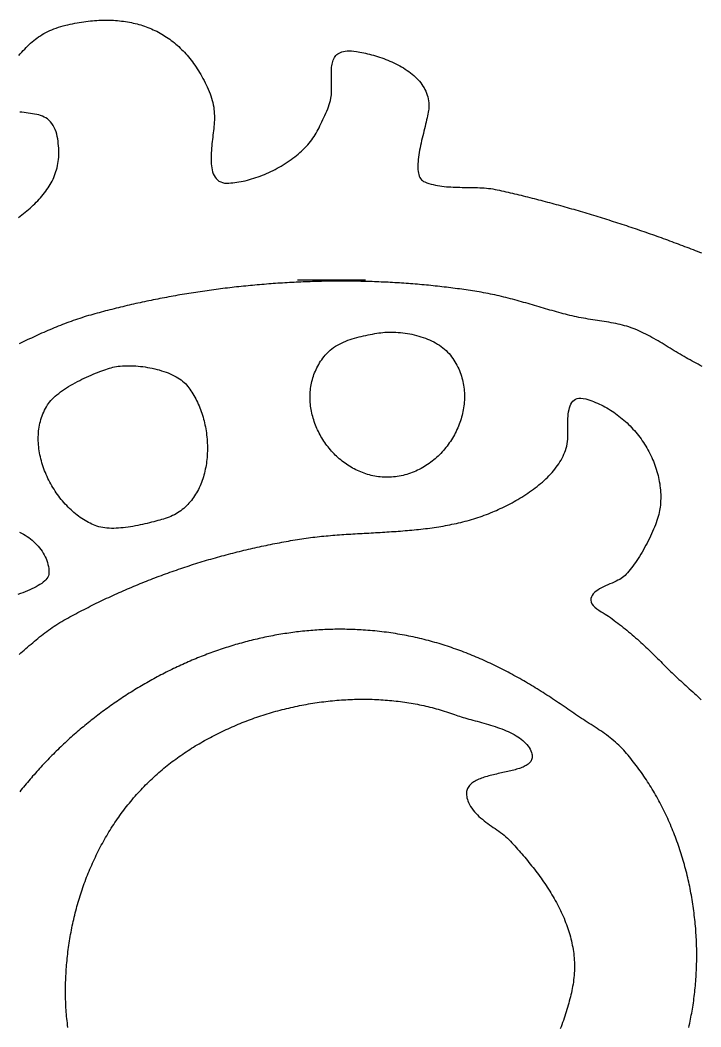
# Model space of a CAD drawing. Header units: millimetres. Extents: x 30 to 1626, y 31 to 955.
# Drawn here: x 356.1 to 655.8, y 484.5 to 927.6 of the extents above; entities that cross this region are included whole.
import ezdxf

# ---------------------------------------------------------------- set-up
doc = ezdxf.new("R2010")
doc.units = ezdxf.units.MM
doc.layers.add('0_0_0', color=3, linetype='Continuous')

msp = doc.modelspace()

# ---------------------------------------------------------------- linework, layer by layer
at = {"layer": '0_0_0'}
for points in [[(355.47, 911.97), (356.11, 912.71), (356.76, 913.44), (357.4, 914.15), (358.05, 914.84), (358.69, 915.52), (359.35, 916.17), (360.01, 916.81), (360.68, 917.42), (361.35, 918.02), (362.04, 918.6), (362.75, 919.16), (363.47, 919.7), (364.2, 920.23), (364.96, 920.73), (365.73, 921.22), (366.53, 921.69), (367.35, 922.14), (368.2, 922.57), (369.07, 922.98), (369.98, 923.37), (370.91, 923.74), (371.88, 924.1), (372.88, 924.44), (373.92, 924.76), (375, 925.05), (376.11, 925.33), (377.12, 925.57), (378.13, 925.79), (379.13, 926), (380.13, 926.2), (381.12, 926.38), (382.11, 926.56), (383.09, 926.71), (384.07, 926.86), (385.04, 926.99), (386, 927.11), (386.97, 927.22), (387.92, 927.31), (388.87, 927.39), (389.82, 927.46), (390.76, 927.51), (391.7, 927.55), (392.63, 927.57), (393.55, 927.59), (394.47, 927.59), (395.38, 927.57), (396.29, 927.54), (397.19, 927.5), (398.08, 927.45), (398.97, 927.38), (399.86, 927.3), (400.74, 927.2), (401.61, 927.09), (402.47, 926.96), (403.33, 926.82), (404.18, 926.67), (405.03, 926.51), (405.87, 926.32), (406.7, 926.13), (407.53, 925.92), (408.35, 925.7), (409.16, 925.46), (409.97, 925.21), (410.77, 924.94), (411.56, 924.66), (412.35, 924.36), (413.13, 924.05), (413.9, 923.73), (414.67, 923.39), (415.43, 923.03), (416.18, 922.66), (416.92, 922.28), (417.66, 921.88), (418.39, 921.47), (419.11, 921.04), (419.82, 920.59), (420.53, 920.13), (421.23, 919.66), (421.92, 919.17), (422.61, 918.67), (423.28, 918.15), (423.95, 917.61), (424.61, 917.06), (425.26, 916.5), (425.91, 915.91), (426.55, 915.32), (427.17, 914.71), (427.79, 914.08), (428.41, 913.43), (429.01, 912.77), (429.6, 912.1), (430.19, 911.41), (430.77, 910.7), (431.34, 909.98), (431.9, 909.24), (432.45, 908.49), (433, 907.72), (433.53, 906.93), (434.06, 906.13), (434.58, 905.31), (435.08, 904.47), (435.58, 903.62), (436.07, 902.75), (436.55, 901.87), (437.03, 900.97), (437.49, 900.05), (437.94, 899.12), (438.39, 898.17), (438.82, 897.2), (439.24, 896.22), (439.66, 895.22), (440.04, 894.22), (440.38, 893.23), (440.66, 892.25), (440.9, 891.27), (441.1, 890.3), (441.27, 889.33), (441.39, 888.37), (441.48, 887.41), (441.54, 886.46), (441.57, 885.51), (441.57, 884.56), (441.56, 883.61), (441.51, 882.67), (441.46, 881.72), (441.38, 880.78), (441.29, 879.84), (441.19, 878.89), (441.09, 877.94), (440.97, 876.99), (440.86, 876.04), (440.74, 875.09), (440.63, 874.13), (440.52, 873.16), (440.42, 872.19), (440.33, 871.22), (440.25, 870.24), (440.18, 869.25), (440.14, 868.26), (440.11, 867.25), (440.11, 866.24), (440.13, 865.22), (440.18, 864.33), (440.27, 863.43), (440.4, 862.53), (440.58, 861.65), (440.82, 860.79), (441.11, 859.97), (441.47, 859.19), (441.89, 858.47), (442.38, 857.81), (442.96, 857.23), (443.61, 856.74), (444.35, 856.34), (445.17, 856.05), (446.1, 855.88), (447.12, 855.83), (447.97, 855.86), (448.84, 855.91), (449.72, 855.99), (450.61, 856.09), (451.51, 856.21), (452.41, 856.36), (453.33, 856.53), (454.25, 856.71), (455.18, 856.92), (456.11, 857.15), (457.05, 857.4), (457.99, 857.67), (458.94, 857.97), (459.88, 858.28), (460.83, 858.6), (461.78, 858.95), (462.72, 859.32), (463.66, 859.7), (464.6, 860.1), (465.54, 860.52), (466.47, 860.96), (467.4, 861.41), (468.32, 861.88), (469.23, 862.37), (470.13, 862.87), (471.02, 863.38), (471.91, 863.91), (472.78, 864.46), (473.64, 865.02), (474.48, 865.59), (475.32, 866.18), (476.14, 866.78), (476.94, 867.39), (477.72, 868.02), (478.49, 868.66), (479.24, 869.31), (479.97, 869.97), (480.68, 870.64), (481.37, 871.32), (482.04, 872.01), (482.68, 872.72), (483.3, 873.43), (483.89, 874.15), (484.46, 874.88), (485, 875.62), (485.52, 876.37), (486, 877.12), (486.46, 877.89), (486.89, 878.66), (487.28, 879.44), (487.65, 880.22), (488.04, 881.09), (488.46, 881.98), (488.89, 882.89), (489.34, 883.8), (489.78, 884.73), (490.23, 885.66), (490.66, 886.6), (491.08, 887.55), (491.47, 888.5), (491.84, 889.45), (492.17, 890.39), (492.46, 891.34), (492.7, 892.28), (492.89, 893.22), (493, 893.94), (493.08, 894.68), (493.13, 895.43), (493.17, 896.19), (493.19, 896.96), (493.2, 897.74), (493.19, 898.52), (493.18, 899.31), (493.16, 900.09), (493.14, 900.88), (493.12, 901.66), (493.1, 902.43), (493.09, 903.2), (493.08, 903.96), (493.09, 904.71), (493.11, 905.44), (493.15, 906.16), (493.21, 906.86), (493.29, 907.54), (493.4, 908.2), (493.53, 908.83), (493.7, 909.44), (493.9, 910.02), (494.14, 910.57), (494.42, 911.09), (494.74, 911.57), (495.11, 912.02), (495.52, 912.42), (495.99, 912.79), (496.51, 913.12), (497.09, 913.4), (497.73, 913.63), (498.43, 913.81), (499.19, 913.95), (500.03, 914.03), (500.94, 914.05), (501.92, 914.02), (502.98, 913.93), (504.11, 913.78), (504.89, 913.65), (505.69, 913.51), (506.51, 913.36), (507.34, 913.19), (508.18, 913), (509.04, 912.8), (509.9, 912.59), (510.78, 912.36), (511.66, 912.11), (512.55, 911.85), (513.45, 911.58), (514.35, 911.29), (515.25, 910.98), (516.15, 910.66), (517.05, 910.32), (517.94, 909.96), (518.84, 909.59), (519.72, 909.2), (520.6, 908.8), (521.47, 908.38), (522.33, 907.94), (523.18, 907.48), (524.01, 907.01), (524.83, 906.52), (525.64, 906.02), (526.42, 905.49), (527.19, 904.95), (527.93, 904.39), (528.65, 903.82), (529.35, 903.22), (530.02, 902.61), (530.67, 901.97), (531.28, 901.32), (531.87, 900.66), (532.42, 899.97), (532.94, 899.26), (533.43, 898.54), (533.88, 897.79), (534.29, 897.03), (534.67, 896.25), (535, 895.45), (535.29, 894.63), (535.54, 893.78), (535.74, 892.92), (535.89, 892.04), (536, 891.14), (536.06, 890.22), (536.05, 889.69), (536.02, 889.1), (535.95, 888.46), (535.86, 887.77), (535.74, 887.03), (535.59, 886.24), (535.42, 885.41), (535.24, 884.55), (535.03, 883.65), (534.81, 882.72), (534.58, 881.76), (534.34, 880.78), (534.1, 879.77), (533.85, 878.75), (533.59, 877.71), (533.34, 876.66), (533.09, 875.6), (532.84, 874.54), (532.61, 873.48), (532.38, 872.41), (532.16, 871.36), (531.96, 870.31), (531.78, 869.27), (531.61, 868.25), (531.47, 867.24), (531.36, 866.26), (531.26, 865.3), (531.2, 864.37), (531.17, 863.47), (531.18, 862.61), (531.22, 861.79), (531.3, 861), (531.42, 860.27), (531.59, 859.57), (531.8, 858.94), (532.06, 858.35), (532.38, 857.83), (532.74, 857.36), (533.16, 856.96), (533.65, 856.63), (534.19, 856.37), (535.12, 856.02), (536.06, 855.71), (537, 855.44), (537.95, 855.19), (538.91, 854.98), (539.87, 854.79), (540.83, 854.63), (541.8, 854.49), (542.77, 854.38), (543.74, 854.28), (544.72, 854.2), (545.69, 854.14), (546.67, 854.09), (547.66, 854.05), (548.64, 854.02), (549.62, 854), (550.61, 853.99), (551.59, 853.98), (552.58, 853.97), (553.56, 853.96), (554.54, 853.95), (555.52, 853.94), (556.5, 853.91), (557.48, 853.88), (558.46, 853.84), (559.43, 853.79), (560.4, 853.72), (561.36, 853.64), (562.32, 853.54), (563.28, 853.42), (564.23, 853.28), (565.17, 853.11), (566.11, 852.92), (567.07, 852.71), (568.02, 852.49), (568.97, 852.28), (569.93, 852.06), (570.88, 851.84), (571.84, 851.62), (572.79, 851.39), (573.75, 851.17), (574.71, 850.94), (575.67, 850.71), (576.63, 850.48), (577.59, 850.24), (578.55, 850.01), (579.51, 849.77), (580.47, 849.53), (581.43, 849.29), (582.4, 849.04), (583.36, 848.79), (584.33, 848.55), (585.29, 848.3), (586.25, 848.04), (587.22, 847.79), (588.19, 847.53), (589.15, 847.28), (590.12, 847.02), (591.08, 846.75), (592.05, 846.49), (593.02, 846.23), (593.99, 845.96), (594.95, 845.69), (595.92, 845.42), (596.89, 845.15), (597.86, 844.87), (598.82, 844.59), (599.79, 844.32), (600.76, 844.04), (601.73, 843.75), (602.7, 843.47), (603.66, 843.19), (604.63, 842.9), (605.6, 842.61), (606.57, 842.32), (607.54, 842.03), (608.5, 841.73), (609.47, 841.44), (610.44, 841.14), (611.4, 840.84), (612.37, 840.54), (613.33, 840.24), (614.3, 839.94), (615.27, 839.63), (616.23, 839.32), (617.19, 839.02), (618.16, 838.71), (619.12, 838.39), (620.08, 838.08), (621.05, 837.77), (622.01, 837.45), (622.97, 837.13), (623.93, 836.81), (624.89, 836.49), (625.85, 836.17), (626.81, 835.84), (627.77, 835.52), (628.72, 835.19), (629.68, 834.86), (630.64, 834.53), (631.59, 834.2), (632.54, 833.87), (633.5, 833.54), (634.45, 833.2), (635.4, 832.87), (636.35, 832.53), (637.3, 832.19), (638.25, 831.85), (639.19, 831.51), (640.14, 831.16), (641.09, 830.82), (642.03, 830.47), (642.97, 830.12), (643.91, 829.78), (644.85, 829.43), (645.79, 829.07), (646.73, 828.72), (647.67, 828.37), (648.6, 828.01), (649.54, 827.66), (650.47, 827.3), (651.4, 826.94), (652.33, 826.58), (653.26, 826.22), (654.19, 825.86), (655.11, 825.5), (656.04, 825.13)], [(355.37, 840.71), (356.12, 841.29), (356.87, 841.88), (357.6, 842.47), (358.33, 843.06), (359.06, 843.67), (359.77, 844.28), (360.47, 844.89), (361.16, 845.52), (361.84, 846.15), (362.51, 846.79), (363.17, 847.44), (363.81, 848.1), (364.43, 848.77), (365.04, 849.44), (365.64, 850.13), (366.22, 850.82), (366.78, 851.53), (367.32, 852.24), (367.84, 852.97), (368.34, 853.71), (368.82, 854.46), (369.28, 855.22), (369.72, 855.99), (370.14, 856.77), (370.53, 857.57), (370.89, 858.38), (371.23, 859.21), (371.55, 860.04), (371.84, 860.89), (372.1, 861.76), (372.33, 862.64), (372.53, 863.53), (372.71, 864.44), (372.85, 865.36), (372.96, 866.3), (373.04, 867.26), (373.08, 868.23), (373.1, 869.21), (373.07, 870.22), (373.03, 871.19), (372.96, 872.19), (372.87, 873.22), (372.75, 874.26), (372.59, 875.3), (372.39, 876.35), (372.14, 877.38), (371.85, 878.39), (371.49, 879.38), (371.08, 880.33), (370.6, 881.23), (370.05, 882.07), (369.43, 882.86), (368.72, 883.57), (368.08, 884.08), (367.39, 884.54), (366.66, 884.94), (365.88, 885.28), (365.07, 885.58), (364.22, 885.84), (363.35, 886.06), (362.45, 886.25), (361.53, 886.41), (360.6, 886.55), (359.66, 886.68), (358.71, 886.79), (357.76, 886.91), (356.81, 887.02), (355.86, 887.13)], [(656.28, 775.1), (655.4, 775.59), (654.52, 776.09), (653.64, 776.58), (652.76, 777.06), (651.88, 777.55), (651, 778.04), (650.11, 778.52), (649.26, 779), (648.4, 779.49), (647.53, 779.99), (646.66, 780.5), (645.79, 781.02), (644.92, 781.55), (644.04, 782.08), (643.16, 782.62), (642.28, 783.16), (641.4, 783.7), (640.51, 784.24), (639.62, 784.79), (638.72, 785.33), (637.83, 785.86), (636.93, 786.39), (636.03, 786.92), (635.12, 787.43), (634.22, 787.94), (633.31, 788.44), (632.4, 788.92), (631.48, 789.39), (630.57, 789.85), (629.65, 790.29), (628.73, 790.71), (627.81, 791.12), (626.89, 791.5), (625.97, 791.86), (625.04, 792.2), (624.11, 792.52), (623.17, 792.82), (622.22, 793.09), (621.26, 793.35), (620.28, 793.59), (619.3, 793.82), (618.31, 794.03), (617.31, 794.23), (616.31, 794.42), (615.3, 794.6), (614.28, 794.77), (613.27, 794.93), (612.24, 795.1), (611.22, 795.25), (610.2, 795.41), (609.17, 795.56), (608.15, 795.71), (607.12, 795.87), (606.1, 796.03), (605.08, 796.19), (604.07, 796.36), (603.06, 796.54), (602.06, 796.73), (601.06, 796.92), (600.07, 797.13), (599.09, 797.36), (598.11, 797.59), (597.13, 797.84), (596.16, 798.1), (595.18, 798.36), (594.21, 798.62), (593.24, 798.89), (592.26, 799.16), (591.29, 799.43), (590.32, 799.71), (589.35, 799.99), (588.38, 800.27), (587.42, 800.55), (586.45, 800.83), (585.48, 801.11), (584.52, 801.4), (583.55, 801.68), (582.58, 801.97), (581.62, 802.25), (580.65, 802.53), (579.68, 802.81), (578.71, 803.09), (577.75, 803.37), (576.78, 803.64), (575.81, 803.91), (574.84, 804.18), (573.87, 804.45), (572.89, 804.71), (571.92, 804.97), (570.95, 805.22), (569.97, 805.47), (568.99, 805.71), (568.01, 805.95), (567.03, 806.18), (566.05, 806.41), (565.07, 806.63), (564.08, 806.84), (563.09, 807.04), (562.1, 807.24), (561.11, 807.43), (560.11, 807.61), (559.11, 807.78), (558.16, 807.94), (557.21, 808.1), (556.26, 808.25), (555.3, 808.4), (554.34, 808.55), (553.38, 808.69), (552.42, 808.84), (551.46, 808.98), (550.5, 809.11), (549.53, 809.25), (548.57, 809.38), (547.6, 809.51), (546.63, 809.63), (545.66, 809.76), (544.69, 809.88), (543.72, 810), (542.74, 810.11), (541.77, 810.23), (540.79, 810.34), (539.82, 810.45), (538.84, 810.55), (537.86, 810.66), (536.88, 810.76), (535.89, 810.86), (534.91, 810.95), (533.93, 811.04), (532.94, 811.13), (531.95, 811.22), (530.97, 811.31), (529.98, 811.39), (528.99, 811.47), (528, 811.55), (527, 811.62), (526.01, 811.69), (525.02, 811.76), (524.02, 811.83), (523.03, 811.9), (522.03, 811.96), (521.04, 812.02), (520.04, 812.07), (519.04, 812.13), (518.04, 812.18), (517.04, 812.23), (516.04, 812.28), (515.04, 812.32), (514.04, 812.36), (513.03, 812.4), (512.03, 812.44), (511.03, 812.47), (510.02, 812.51), (509.02, 812.54), (508.01, 812.56), (507, 812.59), (506, 812.61), (504.99, 812.63), (503.98, 812.64), (502.97, 812.66), (501.96, 812.67), (500.95, 812.68), (499.94, 812.69), (498.93, 812.69), (497.92, 812.69), (496.91, 812.69), (495.9, 812.69), (494.89, 812.68), (493.88, 812.68), (492.86, 812.67), (491.85, 812.65), (490.84, 812.64), (489.82, 812.62), (488.81, 812.6), (487.8, 812.58), (486.78, 812.55), (485.77, 812.52), (484.76, 812.49), (483.74, 812.46), (482.73, 812.42), (481.72, 812.39), (480.7, 812.35), (479.69, 812.3), (478.67, 812.26), (477.66, 812.21), (476.64, 812.16), (475.63, 812.11), (474.62, 812.06), (473.6, 812), (472.59, 811.94), (471.58, 811.88), (470.56, 811.81), (469.55, 811.75), (468.54, 811.68), (467.52, 811.61), (466.51, 811.53), (465.5, 811.45), (464.49, 811.38), (463.47, 811.29), (462.46, 811.21), (461.45, 811.13), (460.44, 811.04), (459.43, 810.95), (458.42, 810.85), (457.41, 810.76), (456.4, 810.66), (455.39, 810.56), (454.39, 810.46), (453.38, 810.35), (452.37, 810.25), (451.36, 810.14), (450.36, 810.02), (449.35, 809.91), (448.35, 809.79), (447.34, 809.67), (446.34, 809.55), (445.34, 809.43), (444.33, 809.3), (443.33, 809.17), (442.33, 809.04), (441.33, 808.91), (440.33, 808.77), (439.33, 808.64), (438.34, 808.5), (437.34, 808.35), (436.34, 808.21), (435.35, 808.06), (434.35, 807.91), (433.36, 807.76), (432.37, 807.6), (431.38, 807.45), (430.38, 807.29), (429.39, 807.13), (428.41, 806.96), (427.42, 806.8), (426.43, 806.63), (425.45, 806.46), (424.46, 806.29), (423.48, 806.11), (422.5, 805.94), (421.51, 805.76), (420.53, 805.57), (419.56, 805.39), (418.58, 805.2), (417.6, 805.02), (416.63, 804.82), (415.65, 804.63), (414.68, 804.44), (413.71, 804.24), (412.74, 804.04), (411.77, 803.84), (410.8, 803.63), (409.84, 803.42), (408.87, 803.22), (407.91, 803), (406.95, 802.79), (405.99, 802.58), (405.03, 802.36), (404.07, 802.14), (403.11, 801.91), (402.16, 801.69), (401.21, 801.46), (400.25, 801.23), (399.3, 801), (398.36, 800.77), (397.41, 800.53), (396.47, 800.29), (395.52, 800.05), (394.58, 799.81), (393.64, 799.57), (392.7, 799.32), (391.77, 799.07), (390.83, 798.82), (389.9, 798.56), (388.97, 798.31), (388.04, 798.05), (387.11, 797.79), (386.14, 797.51), (385.16, 797.22), (384.19, 796.93), (383.23, 796.62), (382.27, 796.31), (381.31, 795.99), (380.36, 795.67), (379.41, 795.34), (378.46, 795), (377.52, 794.66), (376.58, 794.31), (375.65, 793.95), (374.71, 793.59), (373.78, 793.23), (372.86, 792.86), (371.93, 792.48), (371.01, 792.1), (370.09, 791.71), (369.18, 791.32), (368.26, 790.93), (367.35, 790.53), (366.44, 790.13), (365.53, 789.73), (364.63, 789.32), (363.72, 788.91), (362.82, 788.49), (361.92, 788.08), (361.02, 787.66), (360.12, 787.24), (359.22, 786.81), (358.32, 786.39), (357.43, 785.96), (356.53, 785.53), (355.64, 785.1)], [(478.11, 813.22), (508.11, 813.22)], [(513.11, 789.76), (513.97, 789.89), (514.86, 790.01), (515.76, 790.11), (516.69, 790.18), (517.63, 790.23), (518.58, 790.26), (519.55, 790.27), (520.53, 790.25), (521.52, 790.22), (522.52, 790.15), (523.52, 790.07), (524.53, 789.96), (525.54, 789.83), (526.56, 789.68), (527.57, 789.5), (528.58, 789.3), (529.58, 789.08), (530.58, 788.83), (531.57, 788.55), (532.55, 788.26), (533.52, 787.94), (534.48, 787.59), (535.42, 787.22), (536.34, 786.83), (537.25, 786.41), (538.14, 785.96), (539, 785.49), (539.84, 785), (540.65, 784.48), (541.44, 783.93), (542.19, 783.36), (542.92, 782.76), (543.61, 782.14), (544.27, 781.49), (544.89, 780.82), (545.48, 780.11), (546.03, 779.39), (546.55, 778.66), (547.05, 777.92), (547.52, 777.17), (547.96, 776.42), (548.38, 775.65), (548.77, 774.88), (549.14, 774.1), (549.48, 773.32), (549.8, 772.53), (550.09, 771.73), (550.35, 770.93), (550.59, 770.13), (550.81, 769.32), (551, 768.5), (551.17, 767.69), (551.32, 766.87), (551.44, 766.05), (551.54, 765.22), (551.61, 764.39), (551.67, 763.57), (551.7, 762.74), (551.71, 761.91), (551.69, 761.08), (551.66, 760.25), (551.6, 759.42), (551.53, 758.59), (551.43, 757.77), (551.31, 756.94), (551.17, 756.12), (551.02, 755.3), (550.84, 754.49), (550.64, 753.67), (550.42, 752.86), (550.19, 752.06), (549.93, 751.26), (549.66, 750.47), (549.36, 749.68), (549.05, 748.89), (548.73, 748.12), (548.38, 747.35), (548.02, 746.58), (547.64, 745.83), (547.24, 745.08), (546.83, 744.34), (546.4, 743.62), (545.95, 742.89), (545.49, 742.18), (545.01, 741.48), (544.52, 740.79), (544.01, 740.11), (543.49, 739.45), (542.95, 738.79), (542.4, 738.15), (541.83, 737.51), (541.25, 736.9), (540.66, 736.29), (540.05, 735.7), (539.43, 735.12), (538.8, 734.56), (538.15, 734.01), (537.49, 733.48), (536.82, 732.96), (536.14, 732.46), (535.45, 731.98), (534.74, 731.51), (534.03, 731.06), (533.3, 730.63), (532.56, 730.22), (531.81, 729.82), (531.05, 729.45), (530.29, 729.09), (529.51, 728.76), (528.72, 728.44), (527.92, 728.15), (527.12, 727.87), (526.31, 727.62), (525.48, 727.39), (524.65, 727.18), (523.81, 727), (522.97, 726.84), (522.11, 726.7), (521.26, 726.59), (520.41, 726.5), (519.57, 726.43), (518.72, 726.39), (517.89, 726.37), (517.06, 726.38), (516.23, 726.41), (515.41, 726.46), (514.59, 726.53), (513.78, 726.63), (512.98, 726.74), (512.18, 726.88), (511.39, 727.04), (510.6, 727.22), (509.82, 727.41), (509.05, 727.63), (508.28, 727.87), (507.53, 728.13), (506.78, 728.4), (506.04, 728.7), (505.3, 729.01), (504.58, 729.34), (503.86, 729.68), (503.15, 730.05), (502.45, 730.43), (501.76, 730.83), (501.08, 731.24), (500.41, 731.67), (499.75, 732.11), (499.1, 732.57), (498.45, 733.04), (497.82, 733.53), (497.2, 734.03), (496.59, 734.55), (496, 735.08), (495.41, 735.62), (494.83, 736.17), (494.27, 736.74), (493.72, 737.32), (493.18, 737.91), (492.66, 738.51), (492.14, 739.12), (491.64, 739.74), (491.15, 740.37), (490.68, 741.01), (490.22, 741.67), (489.77, 742.33), (489.34, 743), (488.92, 743.67), (488.51, 744.36), (488.13, 745.05), (487.75, 745.76), (487.39, 746.47), (487.05, 747.18), (486.72, 747.9), (486.4, 748.63), (486.11, 749.36), (485.83, 750.1), (485.56, 750.85), (485.31, 751.6), (485.08, 752.35), (484.87, 753.11), (484.67, 753.87), (484.49, 754.63), (484.33, 755.4), (484.19, 756.17), (484.07, 756.94), (483.96, 757.72), (483.87, 758.49), (483.8, 759.27), (483.75, 760.05), (483.72, 760.83), (483.71, 761.6), (483.72, 762.38), (483.75, 763.16), (483.79, 763.94), (483.86, 764.72), (483.95, 765.49), (484.06, 766.27), (484.2, 767.04), (484.35, 767.81), (484.52, 768.57), (484.72, 769.34), (484.94, 770.1), (485.18, 770.85), (485.44, 771.6), (485.72, 772.35), (486.03, 773.09), (486.36, 773.83), (486.72, 774.56), (487.09, 775.29), (487.5, 776.01), (487.92, 776.72), (488.37, 777.43), (488.84, 778.13), (489.34, 778.82), (489.86, 779.5), (490.41, 780.18), (491.07, 780.92), (491.77, 781.62), (492.5, 782.28), (493.27, 782.9), (494.06, 783.48), (494.89, 784.03), (495.75, 784.54), (496.63, 785.02), (497.53, 785.47), (498.45, 785.9), (499.39, 786.29), (500.35, 786.66), (501.32, 787), (502.3, 787.32), (503.29, 787.62), (504.28, 787.9), (505.28, 788.16), (506.28, 788.4), (507.28, 788.63), (508.27, 788.84), (509.26, 789.04), (510.24, 789.23), (511.21, 789.41), (512.17, 789.59), (513.11, 789.76)], [(396.11, 774.58), (396.85, 774.77), (397.63, 774.94), (398.44, 775.09), (399.29, 775.21), (400.16, 775.31), (401.07, 775.39), (402, 775.44), (402.95, 775.47), (403.93, 775.48), (404.92, 775.46), (405.93, 775.43), (406.95, 775.37), (407.98, 775.29), (409.03, 775.19), (410.07, 775.06), (411.12, 774.92), (412.17, 774.75), (413.22, 774.56), (414.26, 774.35), (415.3, 774.11), (416.32, 773.86), (417.34, 773.59), (418.33, 773.29), (419.31, 772.97), (420.28, 772.64), (421.21, 772.28), (422.13, 771.9), (423.01, 771.5), (423.87, 771.08), (424.69, 770.64), (425.48, 770.18), (426.23, 769.7), (426.94, 769.2), (427.61, 768.68), (428.23, 768.14), (428.8, 767.58), (429.32, 767.01), (429.83, 766.39), (430.32, 765.76), (430.8, 765.11), (431.27, 764.44), (431.72, 763.76), (432.16, 763.06), (432.59, 762.35), (433, 761.62), (433.39, 760.88), (433.78, 760.13), (434.15, 759.36), (434.5, 758.59), (434.84, 757.8), (435.17, 757), (435.48, 756.19), (435.77, 755.37), (436.06, 754.54), (436.32, 753.7), (436.58, 752.86), (436.81, 752.01), (437.03, 751.15), (437.24, 750.28), (437.43, 749.41), (437.61, 748.53), (437.77, 747.65), (437.91, 746.77), (438.04, 745.88), (438.16, 744.99), (438.25, 744.09), (438.34, 743.19), (438.4, 742.3), (438.45, 741.4), (438.48, 740.5), (438.5, 739.6), (438.5, 738.7), (438.48, 737.81), (438.45, 736.91), (438.4, 736.02), (438.34, 735.13), (438.25, 734.25), (438.15, 733.37), (438.04, 732.49), (437.9, 731.62), (437.75, 730.76), (437.58, 729.9), (437.39, 729.05), (437.19, 728.2), (436.97, 727.37), (436.73, 726.54), (436.47, 725.72), (436.19, 724.92), (435.9, 724.12), (435.59, 723.33), (435.26, 722.56), (434.91, 721.79), (434.54, 721.04), (434.16, 720.3), (433.75, 719.58), (433.33, 718.87), (432.89, 718.17), (432.43, 717.49), (431.95, 716.83), (431.45, 716.18), (430.94, 715.55), (430.4, 714.94), (429.84, 714.34), (429.27, 713.77), (428.67, 713.21), (428.06, 712.67), (427.42, 712.16), (426.77, 711.66), (426.09, 711.18), (425.4, 710.73), (424.69, 710.3), (423.95, 709.89), (423.2, 709.51), (422.42, 709.15), (421.62, 708.82), (420.81, 708.51), (419.97, 708.22), (419.11, 707.97), (418.33, 707.75), (417.52, 707.52), (416.66, 707.29), (415.78, 707.05), (414.86, 706.81), (413.92, 706.56), (412.95, 706.32), (411.96, 706.08), (410.96, 705.84), (409.93, 705.61), (408.89, 705.39), (407.84, 705.17), (406.78, 704.97), (405.71, 704.77), (404.64, 704.59), (403.57, 704.43), (402.5, 704.29), (401.43, 704.16), (400.37, 704.06), (399.32, 703.97), (398.28, 703.92), (397.26, 703.89), (396.25, 703.88), (395.26, 703.91), (394.3, 703.97), (393.36, 704.06), (392.44, 704.19), (391.56, 704.35), (390.71, 704.55), (389.89, 704.79), (389.11, 705.08), (388.36, 705.39), (387.61, 705.73), (386.86, 706.1), (386.12, 706.48), (385.39, 706.89), (384.66, 707.32), (383.94, 707.76), (383.22, 708.23), (382.52, 708.72), (381.82, 709.23), (381.13, 709.75), (380.45, 710.29), (379.77, 710.86), (379.11, 711.43), (378.45, 712.03), (377.81, 712.64), (377.17, 713.27), (376.55, 713.91), (375.94, 714.57), (375.33, 715.24), (374.74, 715.93), (374.17, 716.63), (373.6, 717.34), (373.05, 718.06), (372.51, 718.8), (371.98, 719.55), (371.47, 720.31), (370.97, 721.08), (370.48, 721.86), (370.01, 722.65), (369.55, 723.45), (369.11, 724.25), (368.69, 725.07), (368.28, 725.89), (367.89, 726.72), (367.52, 727.56), (367.16, 728.41), (366.82, 729.25), (366.5, 730.11), (366.19, 730.97), (365.91, 731.83), (365.64, 732.7), (365.39, 733.57), (365.16, 734.45), (364.95, 735.32), (364.77, 736.2), (364.6, 737.08), (364.45, 737.97), (364.33, 738.85), (364.22, 739.73), (364.14, 740.61), (364.08, 741.49), (364.05, 742.37), (364.03, 743.25), (364.04, 744.13), (364.08, 745), (364.13, 745.87), (364.21, 746.74), (364.32, 747.6), (364.45, 748.45), (364.61, 749.31), (364.79, 750.15), (365, 750.99), (365.24, 751.83), (365.5, 752.65), (365.79, 753.47), (366.11, 754.28), (366.45, 755.09), (366.83, 755.88), (367.23, 756.67), (367.66, 757.44), (368.12, 758.2), (368.55, 758.85), (369.05, 759.5), (369.6, 760.14), (370.2, 760.78), (370.84, 761.42), (371.54, 762.05), (372.27, 762.68), (373.05, 763.3), (373.86, 763.91), (374.71, 764.52), (375.58, 765.12), (376.48, 765.7), (377.41, 766.28), (378.35, 766.85), (379.31, 767.41), (380.29, 767.95), (381.28, 768.48), (382.28, 769), (383.28, 769.5), (384.28, 769.99), (385.29, 770.46), (386.29, 770.91), (387.28, 771.35), (388.26, 771.77), (389.23, 772.16), (390.18, 772.54), (391.11, 772.9), (392.02, 773.24), (392.9, 773.56), (393.76, 773.85), (394.58, 774.12), (395.36, 774.36), (396.11, 774.58)], [(355.63, 648.38), (356.37, 649.03), (357.11, 649.68), (357.85, 650.33), (358.59, 650.98), (359.34, 651.63), (360.09, 652.27), (360.84, 652.92), (361.59, 653.56), (362.35, 654.19), (363.11, 654.82), (363.87, 655.45), (364.64, 656.07), (365.42, 656.69), (366.2, 657.29), (366.98, 657.9), (367.77, 658.49), (368.57, 659.08), (369.38, 659.65), (370.19, 660.22), (371.01, 660.78), (371.84, 661.33), (372.68, 661.87), (373.52, 662.4), (374.38, 662.91), (375.24, 663.42), (376.11, 663.91), (377, 664.4), (377.9, 664.88), (378.79, 665.36), (379.69, 665.84), (380.58, 666.32), (381.48, 666.79), (382.38, 667.26), (383.28, 667.73), (384.18, 668.2), (385.08, 668.66), (385.98, 669.11), (386.88, 669.57), (387.79, 670.02), (388.69, 670.47), (389.6, 670.91), (390.51, 671.36), (391.42, 671.79), (392.33, 672.23), (393.24, 672.66), (394.15, 673.09), (395.07, 673.52), (395.98, 673.94), (396.9, 674.36), (397.81, 674.78), (398.73, 675.2), (399.65, 675.61), (400.57, 676.01), (401.49, 676.42), (402.41, 676.82), (403.34, 677.22), (404.26, 677.62), (405.19, 678.01), (406.11, 678.4), (407.04, 678.78), (407.97, 679.17), (408.9, 679.55), (409.83, 679.93), (410.76, 680.3), (411.69, 680.67), (412.62, 681.04), (413.56, 681.4), (414.49, 681.77), (415.43, 682.12), (416.37, 682.48), (417.31, 682.83), (418.24, 683.18), (419.18, 683.53), (420.13, 683.87), (421.07, 684.21), (422.01, 684.55), (422.95, 684.89), (423.9, 685.22), (424.84, 685.55), (425.79, 685.87), (426.74, 686.19), (427.69, 686.51), (428.64, 686.83), (429.59, 687.14), (430.54, 687.45), (431.49, 687.76), (432.44, 688.06), (433.39, 688.36), (434.35, 688.66), (435.3, 688.96), (436.26, 689.25), (437.22, 689.54), (438.18, 689.82), (439.13, 690.11), (440.09, 690.39), (441.05, 690.66), (442.02, 690.94), (442.98, 691.21), (443.94, 691.48), (444.9, 691.74), (445.87, 692), (446.83, 692.26), (447.8, 692.52), (448.77, 692.77), (449.74, 693.02), (450.7, 693.27), (451.67, 693.51), (452.64, 693.75), (453.61, 693.99), (454.59, 694.22), (455.56, 694.46), (456.53, 694.68), (457.51, 694.91), (458.48, 695.13), (459.46, 695.35), (460.43, 695.57), (461.41, 695.78), (462.39, 696), (463.37, 696.2), (464.34, 696.41), (465.32, 696.61), (466.3, 696.81), (467.29, 697.01), (468.27, 697.2), (469.25, 697.39), (470.23, 697.58), (471.22, 697.76), (472.2, 697.94), (473.19, 698.12), (474.17, 698.3), (475.16, 698.47), (476.15, 698.64), (477.14, 698.8), (478.12, 698.97), (479.11, 699.13), (480.07, 699.28), (481.03, 699.42), (481.99, 699.56), (482.96, 699.7), (483.92, 699.82), (484.89, 699.94), (485.86, 700.06), (486.84, 700.17), (487.81, 700.28), (488.79, 700.38), (489.76, 700.48), (490.74, 700.57), (491.73, 700.66), (492.71, 700.75), (493.69, 700.83), (494.68, 700.91), (495.66, 700.99), (496.65, 701.06), (497.64, 701.13), (498.63, 701.2), (499.62, 701.26), (500.62, 701.33), (501.61, 701.39), (502.6, 701.45), (503.6, 701.51), (504.59, 701.57), (505.59, 701.62), (506.59, 701.68), (507.58, 701.73), (508.58, 701.79), (509.58, 701.84), (510.58, 701.9), (511.58, 701.95), (512.58, 702.01), (513.58, 702.06), (514.58, 702.12), (515.57, 702.18), (516.57, 702.24), (517.57, 702.3), (518.57, 702.36), (519.57, 702.43), (520.57, 702.49), (521.57, 702.56), (522.56, 702.63), (523.56, 702.71), (524.56, 702.79), (525.55, 702.87), (526.55, 702.95), (527.54, 703.04), (528.54, 703.13), (529.53, 703.22), (530.52, 703.32), (531.51, 703.43), (532.5, 703.54), (533.49, 703.65), (534.48, 703.77), (535.46, 703.89), (536.45, 704.02), (537.43, 704.16), (538.41, 704.3), (539.39, 704.44), (540.37, 704.6), (541.35, 704.76), (542.32, 704.92), (543.3, 705.1), (544.27, 705.28), (545.24, 705.47), (546.2, 705.66), (547.17, 705.86), (548.13, 706.08), (549.09, 706.3), (550.05, 706.52), (551.01, 706.76), (551.96, 707.01), (552.91, 707.26), (553.86, 707.52), (554.81, 707.8), (555.75, 708.08), (556.69, 708.37), (557.63, 708.68), (558.57, 708.99), (559.5, 709.31), (560.43, 709.65), (561.35, 709.99), (562.28, 710.35), (563.2, 710.72), (564.11, 711.09), (564.93, 711.44), (565.76, 711.81), (566.6, 712.18), (567.45, 712.57), (568.3, 712.97), (569.16, 713.39), (570.03, 713.81), (570.89, 714.25), (571.76, 714.7), (572.64, 715.17), (573.51, 715.64), (574.38, 716.13), (575.25, 716.64), (576.12, 717.15), (576.98, 717.68), (577.84, 718.22), (578.7, 718.77), (579.55, 719.33), (580.39, 719.91), (581.23, 720.5), (582.05, 721.1), (582.87, 721.71), (583.67, 722.34), (584.46, 722.97), (585.24, 723.62), (586, 724.29), (586.75, 724.96), (587.49, 725.65), (588.2, 726.34), (588.9, 727.05), (589.58, 727.77), (590.24, 728.51), (590.88, 729.25), (591.49, 730.01), (592.09, 730.78), (592.65, 731.56), (593.2, 732.35), (593.72, 733.15), (594.21, 733.97), (594.67, 734.8), (595.1, 735.63), (595.51, 736.48), (595.88, 737.35), (596.22, 738.22), (596.53, 739.17), (596.78, 740.13), (596.95, 741.12), (597.08, 742.11), (597.16, 743.11), (597.2, 744.12), (597.22, 745.14), (597.21, 746.16), (597.2, 747.18), (597.17, 748.2), (597.16, 749.22), (597.15, 750.23), (597.16, 751.24), (597.2, 752.23), (597.28, 753.22), (597.4, 754.22), (597.55, 755.2), (597.74, 756.13), (597.97, 757), (598.24, 757.83), (598.58, 758.58), (598.98, 759.25), (599.44, 759.84), (599.98, 760.34), (600.6, 760.73), (601.3, 761.01), (602.1, 761.17), (603, 761.2), (604, 761.1), (605.11, 760.84), (605.99, 760.58), (606.85, 760.3), (607.71, 760.01), (608.57, 759.69), (609.41, 759.35), (610.25, 758.99), (611.09, 758.62), (611.92, 758.22), (612.74, 757.81), (613.55, 757.38), (614.35, 756.93), (615.15, 756.47), (615.93, 755.98), (616.71, 755.48), (617.48, 754.97), (618.24, 754.44), (618.99, 753.89), (619.73, 753.33), (620.46, 752.75), (621.18, 752.15), (621.88, 751.55), (622.58, 750.92), (623.27, 750.29), (623.94, 749.64), (624.6, 748.98), (625.25, 748.3), (625.89, 747.61), (626.51, 746.91), (627.12, 746.2), (627.72, 745.47), (628.3, 744.74), (628.87, 743.99), (629.43, 743.23), (629.97, 742.46), (630.5, 741.68), (631.01, 740.89), (631.5, 740.1), (631.98, 739.29), (632.45, 738.47), (632.9, 737.65), (633.33, 736.81), (633.74, 735.97), (634.14, 735.12), (634.52, 734.26), (634.89, 733.4), (635.23, 732.53), (635.56, 731.65), (635.87, 730.77), (636.16, 729.88), (636.43, 728.98), (636.68, 728.08), (636.91, 727.18), (637.12, 726.27), (637.32, 725.35), (637.49, 724.44), (637.64, 723.51), (637.77, 722.59), (637.88, 721.66), (637.97, 720.73), (638.03, 719.8), (638.08, 718.86), (638.1, 717.92), (638.1, 716.98), (638.07, 716.04), (638.03, 715.1), (637.95, 714.16), (637.86, 713.22), (637.76, 712.47), (637.62, 711.69), (637.45, 710.87), (637.24, 710.02), (637, 709.15), (636.73, 708.25), (636.42, 707.33), (636.09, 706.38), (635.74, 705.43), (635.36, 704.45), (634.95, 703.46), (634.52, 702.47), (634.07, 701.46), (633.61, 700.45), (633.12, 699.44), (632.62, 698.43), (632.1, 697.42), (631.57, 696.42), (631.02, 695.43), (630.47, 694.44), (629.9, 693.47), (629.33, 692.51), (628.75, 691.57), (628.17, 690.66), (627.58, 689.76), (626.99, 688.89), (626.4, 688.05), (625.81, 687.24), (625.23, 686.46), (624.64, 685.72), (624.07, 685.02), (623.5, 684.36), (622.93, 683.74), (622.38, 683.16), (621.84, 682.64), (621.33, 682.22), (620.73, 681.81), (620.04, 681.41), (619.27, 681.02), (618.45, 680.62), (617.58, 680.23), (616.67, 679.83), (615.74, 679.42), (614.79, 679.01), (613.86, 678.58), (612.93, 678.14), (612.04, 677.68), (611.18, 677.2), (610.38, 676.7), (609.64, 676.17), (608.99, 675.61), (608.42, 675.02), (607.96, 674.4), (607.61, 673.75), (607.4, 673.05), (607.32, 672.31), (607.45, 671.47), (607.82, 670.66), (608.39, 669.89), (609.11, 669.16), (609.95, 668.46), (610.87, 667.81), (611.81, 667.2), (612.75, 666.63), (613.64, 666.1), (614.44, 665.62), (615.11, 665.18), (615.94, 664.59), (616.77, 664), (617.59, 663.39), (618.41, 662.79), (619.22, 662.17), (620.02, 661.55), (620.82, 660.93), (621.62, 660.3), (622.41, 659.66), (623.2, 659.02), (623.98, 658.37), (624.76, 657.72), (625.53, 657.06), (626.3, 656.4), (627.07, 655.73), (627.83, 655.06), (628.59, 654.38), (629.34, 653.7), (630.09, 653.02), (630.83, 652.33), (631.58, 651.64), (632.31, 650.94), (633.05, 650.24), (633.78, 649.53), (634.51, 648.82), (635.23, 648.11), (635.95, 647.39), (636.67, 646.67), (637.39, 645.95), (638.1, 645.22), (638.81, 644.49), (639.53, 643.77), (640.25, 643.05), (640.98, 642.34), (641.71, 641.63), (642.44, 640.92), (643.18, 640.22), (643.92, 639.52), (644.66, 638.82), (645.4, 638.12), (646.15, 637.43), (646.9, 636.74), (647.65, 636.05), (648.4, 635.36), (649.16, 634.67), (649.91, 633.98), (650.66, 633.29), (651.42, 632.6), (652.17, 631.92), (652.93, 631.23), (653.68, 630.54), (654.43, 629.85), (655.18, 629.16), (655.93, 628.47)], [(355.82, 702.27), (356.66, 701.83), (357.48, 701.36), (358.29, 700.87), (359.08, 700.35), (359.85, 699.8), (360.61, 699.23), (361.34, 698.63), (362.05, 698.01), (362.74, 697.36), (363.4, 696.69), (364.03, 696), (364.63, 695.29), (365.2, 694.56), (365.73, 693.8), (366.22, 693.02), (366.68, 692.23), (367.1, 691.41), (367.47, 690.58), (367.8, 689.73), (368.09, 688.86), (368.32, 687.97), (368.51, 687.07), (368.65, 686.15), (368.73, 685.22), (368.75, 684.27), (368.69, 683.64), (368.52, 683.02), (368.25, 682.43), (367.88, 681.84), (367.42, 681.28), (366.87, 680.73), (366.25, 680.19), (365.55, 679.67), (364.8, 679.16), (363.98, 678.67), (363.11, 678.19), (362.2, 677.72), (361.25, 677.26), (360.27, 676.82), (359.26, 676.38), (358.23, 675.96), (357.2, 675.54), (356.16, 675.14), (355.11, 674.74)], [(650.49, 484.19), (650.68, 485.11), (650.87, 486.02), (651.06, 486.93), (651.23, 487.83), (651.41, 488.72), (651.57, 489.61), (651.73, 490.49), (651.88, 491.36), (652.03, 492.22), (652.19, 493.15), (652.33, 494.08), (652.47, 495.02), (652.61, 495.96), (652.74, 496.9), (652.86, 497.84), (652.97, 498.79), (653.08, 499.73), (653.19, 500.68), (653.28, 501.63), (653.37, 502.58), (653.46, 503.54), (653.53, 504.49), (653.6, 505.45), (653.67, 506.41), (653.73, 507.37), (653.78, 508.34), (653.83, 509.3), (653.86, 510.26), (653.9, 511.23), (653.92, 512.2), (653.94, 513.17), (653.96, 514.14), (653.97, 515.11), (653.97, 516.08), (653.96, 517.05), (653.95, 518.02), (653.93, 519), (653.91, 519.97), (653.88, 520.95), (653.84, 521.92), (653.8, 522.9), (653.75, 523.87), (653.69, 524.85), (653.63, 525.83), (653.56, 526.81), (653.49, 527.78), (653.4, 528.76), (653.32, 529.74), (653.22, 530.71), (653.12, 531.69), (653.01, 532.67), (652.9, 533.64), (652.78, 534.62), (652.66, 535.6), (652.52, 536.57), (652.38, 537.54), (652.24, 538.52), (652.09, 539.49), (651.93, 540.46), (651.77, 541.44), (651.59, 542.41), (651.42, 543.38), (651.23, 544.34), (651.04, 545.31), (650.85, 546.28), (650.65, 547.24), (650.44, 548.21), (650.22, 549.17), (650, 550.13), (649.77, 551.09), (649.54, 552.04), (649.29, 553), (649.05, 553.95), (648.79, 554.91), (648.53, 555.86), (648.27, 556.81), (647.99, 557.75), (647.71, 558.7), (647.43, 559.64), (647.14, 560.58), (646.84, 561.52), (646.53, 562.45), (646.22, 563.39), (645.9, 564.32), (645.58, 565.24), (645.25, 566.17), (644.91, 567.09), (644.57, 568.01), (644.22, 568.93), (643.86, 569.84), (643.5, 570.75), (643.13, 571.66), (642.75, 572.57), (642.37, 573.47), (641.98, 574.37), (641.59, 575.26), (641.19, 576.16), (640.78, 577.05), (640.36, 577.93), (639.94, 578.81), (639.52, 579.69), (639.08, 580.56), (638.64, 581.43), (638.2, 582.3), (637.74, 583.16), (637.29, 584.02), (636.82, 584.88), (636.35, 585.73), (635.87, 586.57), (635.38, 587.42), (634.89, 588.26), (634.4, 589.09), (633.89, 589.92), (633.38, 590.74), (632.86, 591.56), (632.34, 592.38), (631.81, 593.19), (631.27, 593.99), (630.73, 594.79), (630.18, 595.59), (629.63, 596.38), (629.06, 597.17), (628.49, 597.95), (627.92, 598.72), (627.34, 599.49), (626.75, 600.26), (626.16, 601.02), (625.55, 601.77), (624.95, 602.52), (624.33, 603.27), (623.71, 604), (623.09, 604.73), (622.45, 605.46), (621.81, 606.18), (621.12, 606.93), (620.41, 607.66), (619.69, 608.38), (618.95, 609.07), (618.19, 609.75), (617.42, 610.41), (616.64, 611.06), (615.85, 611.7), (615.05, 612.32), (614.23, 612.93), (613.41, 613.53), (612.58, 614.12), (611.74, 614.7), (610.9, 615.27), (610.05, 615.84), (609.2, 616.4), (608.34, 616.96), (607.48, 617.51), (606.62, 618.06), (605.76, 618.61), (604.9, 619.16), (604.04, 619.71), (603.18, 620.26), (602.32, 620.81), (601.47, 621.37), (600.62, 621.93), (599.78, 622.49), (598.94, 623.06), (598.11, 623.64), (597.27, 624.24), (596.43, 624.83), (595.58, 625.42), (594.74, 626), (593.89, 626.58), (593.05, 627.15), (592.21, 627.72), (591.36, 628.29), (590.52, 628.85), (589.67, 629.41), (588.82, 629.96), (587.98, 630.51), (587.13, 631.06), (586.28, 631.6), (585.43, 632.14), (584.58, 632.67), (583.73, 633.2), (582.88, 633.72), (582.03, 634.24), (581.18, 634.75), (580.33, 635.26), (579.47, 635.77), (578.62, 636.27), (577.76, 636.77), (576.91, 637.26), (576.05, 637.75), (575.19, 638.23), (574.33, 638.71), (573.47, 639.18), (572.61, 639.65), (571.74, 640.11), (570.88, 640.57), (570.01, 641.03), (569.15, 641.48), (568.28, 641.92), (567.41, 642.36), (566.54, 642.8), (565.67, 643.23), (564.79, 643.65), (563.92, 644.07), (563.04, 644.49), (562.16, 644.9), (561.28, 645.3), (560.4, 645.7), (559.51, 646.1), (558.63, 646.49), (557.74, 646.87), (556.85, 647.25), (555.96, 647.62), (555.06, 647.99), (554.17, 648.35), (553.27, 648.71), (552.37, 649.07), (551.47, 649.41), (550.57, 649.76), (549.66, 650.09), (548.75, 650.42), (547.84, 650.75), (546.93, 651.07), (546.02, 651.38), (545.1, 651.69), (544.18, 652), (543.26, 652.29), (542.33, 652.59), (541.41, 652.87), (540.48, 653.15), (539.55, 653.43), (538.61, 653.7), (537.67, 653.96), (536.74, 654.22), (535.79, 654.47), (534.85, 654.72), (533.9, 654.96), (532.95, 655.19), (532, 655.42), (531.04, 655.64), (530.08, 655.86), (529.12, 656.07), (528.15, 656.28), (527.18, 656.47), (526.21, 656.67), (525.24, 656.85), (524.26, 657.03), (523.28, 657.21), (522.29, 657.37), (521.31, 657.54), (520.31, 657.69), (519.32, 657.84), (518.32, 657.98), (517.32, 658.12), (516.32, 658.25), (515.31, 658.37), (514.3, 658.49), (513.28, 658.6), (512.26, 658.71), (511.24, 658.8), (510.21, 658.89), (509.18, 658.98), (508.15, 659.06), (507.11, 659.13), (506.22, 659.18), (505.33, 659.24), (504.43, 659.28), (503.54, 659.32), (502.65, 659.36), (501.76, 659.39), (500.87, 659.41), (499.97, 659.43), (499.08, 659.44), (498.19, 659.45), (497.3, 659.46), (496.41, 659.46), (495.52, 659.45), (494.63, 659.44), (493.74, 659.42), (492.85, 659.4), (491.96, 659.37), (491.08, 659.34), (490.19, 659.31), (489.3, 659.26), (488.41, 659.22), (487.53, 659.16), (486.64, 659.11), (485.76, 659.05), (484.87, 658.98), (483.99, 658.91), (483.1, 658.83), (482.22, 658.75), (481.34, 658.66), (480.45, 658.57), (479.57, 658.48), (478.69, 658.38), (477.81, 658.27), (476.93, 658.16), (476.05, 658.05), (475.18, 657.93), (474.3, 657.8), (473.42, 657.67), (472.55, 657.54), (471.67, 657.4), (470.8, 657.26), (469.92, 657.11), (469.05, 656.95), (468.18, 656.8), (467.31, 656.63), (466.44, 656.47), (465.57, 656.3), (464.7, 656.12), (463.83, 655.94), (462.97, 655.75), (462.1, 655.56), (461.24, 655.37), (460.37, 655.17), (459.51, 654.97), (458.65, 654.76), (457.79, 654.55), (456.93, 654.33), (456.07, 654.11), (455.21, 653.88), (454.36, 653.65), (453.5, 653.42), (452.65, 653.18), (451.79, 652.93), (450.94, 652.69), (450.09, 652.43), (449.24, 652.18), (448.4, 651.92), (447.55, 651.65), (446.7, 651.38), (445.86, 651.11), (445.02, 650.83), (444.17, 650.55), (443.33, 650.26), (442.5, 649.97), (441.66, 649.67), (440.82, 649.37), (439.99, 649.07), (439.15, 648.76), (438.32, 648.45), (437.49, 648.14), (436.66, 647.82), (435.83, 647.49), (435.01, 647.16), (434.18, 646.83), (433.36, 646.49), (432.54, 646.15), (431.72, 645.81), (430.9, 645.46), (430.08, 645.11), (429.27, 644.75), (428.45, 644.39), (427.64, 644.03), (426.83, 643.66), (426.02, 643.29), (425.22, 642.91), (424.41, 642.53), (423.61, 642.15), (422.81, 641.76), (422.01, 641.37), (421.21, 640.97), (420.41, 640.57), (419.62, 640.17), (418.82, 639.76), (418.03, 639.35), (417.24, 638.93), (416.46, 638.52), (415.67, 638.09), (414.89, 637.67), (414.1, 637.24), (413.33, 636.8), (412.55, 636.37), (411.77, 635.93), (411, 635.48), (410.23, 635.03), (409.46, 634.58), (408.69, 634.13), (407.92, 633.67), (407.16, 633.2), (406.4, 632.74), (405.64, 632.27), (404.88, 631.8), (404.13, 631.32), (403.37, 630.84), (402.62, 630.35), (401.87, 629.87), (401.13, 629.38), (400.38, 628.88), (399.64, 628.38), (398.9, 627.88), (398.16, 627.38), (397.43, 626.87), (396.69, 626.36), (395.96, 625.84), (395.23, 625.33), (394.51, 624.81), (393.79, 624.28), (393.06, 623.75), (392.35, 623.22), (391.63, 622.69), (390.91, 622.15), (390.2, 621.61), (389.49, 621.06), (388.79, 620.52), (388.08, 619.96), (387.38, 619.41), (386.68, 618.85), (385.99, 618.29), (385.29, 617.73), (384.6, 617.16), (383.91, 616.59), (383.23, 616.02), (382.54, 615.44), (381.86, 614.86), (381.18, 614.28), (380.51, 613.7), (379.84, 613.11), (379.17, 612.52), (378.5, 611.92), (377.83, 611.33), (377.17, 610.73), (376.51, 610.12), (375.86, 609.52), (375.2, 608.91), (374.55, 608.29), (373.9, 607.68), (373.26, 607.06), (372.62, 606.44), (371.98, 605.82), (371.34, 605.19), (370.71, 604.56), (370.08, 603.93), (369.45, 603.29), (368.83, 602.66), (368.2, 602.02), (367.59, 601.37), (366.97, 600.73), (366.36, 600.08), (365.75, 599.43), (365.14, 598.77), (364.54, 598.11), (363.94, 597.46), (363.34, 596.79), (362.75, 596.13), (362.16, 595.46), (361.57, 594.79), (360.99, 594.12), (360.41, 593.44), (359.83, 592.76), (359.25, 592.08), (358.68, 591.4), (358.11, 590.71), (357.55, 590.03), (356.99, 589.34), (356.43, 588.64), (355.87, 587.95)], [(377.1, 484.22), (376.97, 485.19), (376.85, 486.17), (376.73, 487.14), (376.63, 488.1), (376.54, 489.07), (376.45, 490.02), (376.37, 490.98), (376.3, 491.92), (376.24, 492.86), (376.19, 493.79), (376.15, 494.72), (376.11, 495.64), (376.08, 496.55), (376.06, 497.45), (376.04, 498.34), (376.04, 499.22), (376.03, 500.18), (376.04, 501.14), (376.05, 502.1), (376.07, 503.06), (376.09, 504.02), (376.12, 504.99), (376.16, 505.95), (376.21, 506.91), (376.26, 507.87), (376.31, 508.84), (376.38, 509.8), (376.45, 510.76), (376.52, 511.72), (376.61, 512.68), (376.7, 513.65), (376.79, 514.61), (376.89, 515.57), (377, 516.53), (377.12, 517.49), (377.24, 518.45), (377.37, 519.41), (377.51, 520.37), (377.65, 521.32), (377.8, 522.28), (377.95, 523.23), (378.11, 524.19), (378.28, 525.14), (378.46, 526.1), (378.64, 527.05), (378.83, 528), (379.02, 528.95), (379.22, 529.9), (379.43, 530.84), (379.64, 531.79), (379.86, 532.73), (380.09, 533.67), (380.33, 534.61), (380.57, 535.55), (380.82, 536.49), (381.07, 537.43), (381.33, 538.36), (381.6, 539.29), (381.87, 540.22), (382.15, 541.15), (382.44, 542.08), (382.73, 543), (383.03, 543.92), (383.34, 544.84), (383.66, 545.76), (383.98, 546.67), (384.3, 547.59), (384.64, 548.5), (384.98, 549.4), (385.33, 550.31), (385.68, 551.21), (386.04, 552.11), (386.41, 553.01), (386.78, 553.9), (387.16, 554.79), (387.55, 555.68), (387.95, 556.57), (388.35, 557.45), (388.75, 558.33), (389.17, 559.2), (389.59, 560.08), (390.02, 560.95), (390.45, 561.81), (390.9, 562.67), (391.34, 563.53), (391.8, 564.39), (392.26, 565.24), (392.73, 566.09), (393.2, 566.93), (393.69, 567.77), (394.18, 568.61), (394.67, 569.44), (395.17, 570.27), (395.68, 571.1), (396.2, 571.92), (396.72, 572.74), (397.25, 573.55), (397.79, 574.36), (398.33, 575.16), (398.88, 575.96), (399.44, 576.76), (400, 577.55), (400.57, 578.34), (401.15, 579.12), (401.74, 579.9), (402.33, 580.67), (402.92, 581.44), (403.53, 582.2), (404.14, 582.96), (404.76, 583.71), (405.39, 584.46), (406.02, 585.2), (406.66, 585.94), (407.3, 586.67), (407.96, 587.4), (408.62, 588.12), (409.28, 588.84), (409.96, 589.55), (410.64, 590.26), (411.32, 590.96), (412.02, 591.65), (412.72, 592.34), (413.43, 593.02), (414.14, 593.7), (414.86, 594.37), (415.59, 595.04), (416.33, 595.7), (417.07, 596.35), (417.82, 597), (418.58, 597.64), (419.34, 598.28), (420.11, 598.91), (420.84, 599.49), (421.57, 600.07), (422.31, 600.64), (423.05, 601.21), (423.8, 601.77), (424.55, 602.32), (425.31, 602.87), (426.07, 603.42), (426.84, 603.96), (427.62, 604.5), (428.4, 605.03), (429.18, 605.55), (429.97, 606.07), (430.77, 606.58), (431.57, 607.09), (432.37, 607.6), (433.18, 608.09), (433.99, 608.59), (434.81, 609.07), (435.63, 609.55), (436.46, 610.03), (437.29, 610.5), (438.13, 610.97), (438.97, 611.43), (439.81, 611.88), (440.66, 612.33), (441.51, 612.77), (442.37, 613.21), (443.23, 613.64), (444.09, 614.06), (444.96, 614.48), (445.83, 614.9), (446.71, 615.31), (447.59, 615.71), (448.47, 616.11), (449.35, 616.5), (450.24, 616.88), (451.13, 617.26), (452.03, 617.64), (452.93, 618), (453.83, 618.37), (454.74, 618.72), (455.64, 619.07), (456.55, 619.42), (457.47, 619.76), (458.38, 620.09), (459.3, 620.42), (460.22, 620.74), (461.15, 621.05), (462.07, 621.36), (463, 621.66), (463.93, 621.96), (464.87, 622.25), (465.8, 622.53), (466.74, 622.81), (467.68, 623.08), (468.62, 623.35), (469.57, 623.61), (470.51, 623.86), (471.46, 624.11), (472.41, 624.35), (473.36, 624.58), (474.31, 624.81), (475.27, 625.03), (476.22, 625.25), (477.18, 625.46), (478.14, 625.66), (479.1, 625.86), (480.06, 626.05), (481.02, 626.23), (481.99, 626.41), (482.95, 626.58), (483.92, 626.74), (484.88, 626.9), (485.85, 627.05), (486.82, 627.19), (487.78, 627.33), (488.75, 627.46), (489.72, 627.59), (490.69, 627.71), (491.66, 627.82), (492.63, 627.92), (493.61, 628.02), (494.58, 628.11), (495.55, 628.2), (496.52, 628.28), (497.49, 628.35), (498.46, 628.41), (499.43, 628.47), (500.4, 628.52), (501.38, 628.56), (502.35, 628.6), (503.32, 628.63), (504.29, 628.66), (505.26, 628.67), (506.22, 628.68), (507.19, 628.69), (508.16, 628.68), (509.13, 628.67), (510.09, 628.65), (511.06, 628.63), (512.02, 628.59), (512.98, 628.56), (513.94, 628.51), (514.9, 628.46), (515.86, 628.39), (516.82, 628.33), (517.78, 628.25), (518.73, 628.17), (519.69, 628.08), (520.64, 627.98), (521.59, 627.88), (522.54, 627.77), (523.48, 627.65), (524.43, 627.53), (525.37, 627.39), (526.31, 627.25), (527.25, 627.11), (528.18, 626.95), (529.12, 626.79), (530.05, 626.62), (530.98, 626.44), (531.91, 626.26), (532.83, 626.07), (533.76, 625.87), (534.68, 625.66), (535.59, 625.45), (536.51, 625.22), (537.42, 624.99), (538.33, 624.76), (539.23, 624.51), (540.14, 624.26), (541.03, 624), (541.93, 623.73), (542.82, 623.46), (543.71, 623.17), (544.6, 622.88), (545.48, 622.59), (546.36, 622.28), (547.24, 621.97), (548.11, 621.64), (548.79, 621.4), (549.51, 621.16), (550.26, 620.92), (551.05, 620.68), (551.86, 620.43), (552.71, 620.19), (553.58, 619.95), (554.48, 619.7), (555.4, 619.46), (556.33, 619.2), (557.29, 618.95), (558.25, 618.68), (559.23, 618.41), (560.22, 618.14), (561.21, 617.85), (562.21, 617.56), (563.21, 617.26), (564.21, 616.94), (565.2, 616.62), (566.19, 616.28), (567.17, 615.94), (568.14, 615.58), (569.1, 615.2), (570.04, 614.81), (570.96, 614.41), (571.86, 613.98), (572.74, 613.55), (573.59, 613.09), (574.41, 612.61), (575.21, 612.12), (575.97, 611.61), (576.69, 611.07), (577.38, 610.51), (578.02, 609.93), (578.63, 609.33), (579.18, 608.7), (579.69, 608.05), (580.15, 607.38), (580.56, 606.67), (580.9, 605.94), (581.2, 605.18), (581.35, 604.67), (581.45, 604.18), (581.5, 603.72), (581.51, 603.27), (581.47, 602.84), (581.38, 602.44), (581.26, 602.05), (581.09, 601.68), (580.88, 601.33), (580.64, 600.99), (580.35, 600.68), (580.04, 600.37), (579.69, 600.08), (579.3, 599.81), (578.89, 599.54), (578.45, 599.29), (577.98, 599.05), (577.48, 598.83), (576.96, 598.61), (576.42, 598.4), (575.85, 598.2), (575.26, 598.01), (574.66, 597.82), (574.04, 597.65), (573.4, 597.47), (572.75, 597.31), (572.09, 597.14), (571.42, 596.98), (570.73, 596.83), (570.04, 596.67), (569.35, 596.52), (568.64, 596.37), (567.94, 596.21), (567.23, 596.06), (566.52, 595.91), (565.81, 595.75), (565.11, 595.59), (564.41, 595.43), (563.71, 595.26), (563.03, 595.09), (562.35, 594.91), (561.68, 594.72), (561.02, 594.53), (560.38, 594.33), (559.75, 594.12), (559.14, 593.9), (558.54, 593.67), (557.97, 593.43), (557.41, 593.18), (556.88, 592.91), (556.37, 592.64), (555.88, 592.34), (555.43, 592.04), (555, 591.72), (554.6, 591.38), (554.23, 591.03), (553.89, 590.66), (553.59, 590.27), (553.33, 589.86), (553.1, 589.43), (552.91, 588.98), (552.76, 588.51), (552.65, 588.02), (552.59, 587.51), (552.57, 586.97), (552.6, 586.41), (552.68, 585.82), (552.8, 585.21), (552.98, 584.58), (553.2, 583.91), (553.49, 583.22), (553.91, 582.34), (554.38, 581.49), (554.9, 580.68), (555.46, 579.91), (556.06, 579.16), (556.7, 578.45), (557.38, 577.76), (558.08, 577.09), (558.81, 576.44), (559.56, 575.81), (560.33, 575.2), (561.12, 574.6), (561.92, 574.01), (562.73, 573.42), (563.55, 572.85), (564.37, 572.27), (565.18, 571.7), (566, 571.13), (566.8, 570.55), (567.6, 569.97), (568.37, 569.37), (569.14, 568.77), (569.87, 568.15), (570.59, 567.51), (571.27, 566.86), (571.93, 566.18), (572.56, 565.5), (573.19, 564.81), (573.82, 564.11), (574.45, 563.41), (575.08, 562.71), (575.71, 562), (576.33, 561.28), (576.96, 560.56), (577.58, 559.83), (578.21, 559.1), (578.83, 558.36), (579.44, 557.62), (580.06, 556.87), (580.67, 556.12), (581.27, 555.36), (581.88, 554.59), (582.47, 553.83), (583.07, 553.05), (583.66, 552.27), (584.24, 551.49), (584.82, 550.7), (585.39, 549.91), (585.96, 549.11), (586.52, 548.31), (587.07, 547.5), (587.62, 546.69), (588.15, 545.88), (588.68, 545.06), (589.21, 544.23), (589.72, 543.4), (590.23, 542.57), (590.73, 541.73), (591.21, 540.89), (591.69, 540.04), (592.16, 539.19), (592.62, 538.34), (593.07, 537.48), (593.5, 536.62), (593.93, 535.75), (594.34, 534.88), (594.75, 534), (595.14, 533.12), (595.52, 532.24), (595.88, 531.35), (596.24, 530.46), (596.58, 529.57), (596.9, 528.67), (597.22, 527.77), (597.52, 526.87), (597.8, 525.96), (598.07, 525.05), (598.32, 524.13), (598.56, 523.21), (598.79, 522.29), (598.99, 521.36), (599.18, 520.43), (599.36, 519.5), (599.52, 518.57), (599.66, 517.63), (599.78, 516.69), (599.88, 515.74), (599.97, 514.79), (600.04, 513.84), (600.09, 512.89), (600.12, 511.93), (600.13, 510.97), (600.12, 510.01), (600.09, 509.05), (600.05, 508.08), (599.98, 507.11), (599.89, 506.14), (599.77, 505.16), (599.64, 504.18), (599.49, 503.2), (599.31, 502.22), (599.13, 501.32), (598.95, 500.42), (598.75, 499.51), (598.54, 498.6), (598.33, 497.68), (598.1, 496.75), (597.86, 495.82), (597.61, 494.89), (597.35, 493.95), (597.09, 493.01), (596.81, 492.06), (596.52, 491.12), (596.22, 490.17), (595.91, 489.22), (595.59, 488.27), (595.26, 487.32), (594.92, 486.37), (594.56, 485.42), (594.2, 484.47), (593.83, 483.53)]]:
    msp.add_lwpolyline(points, dxfattribs=at)

doc.saveas('drawing.dxf')
